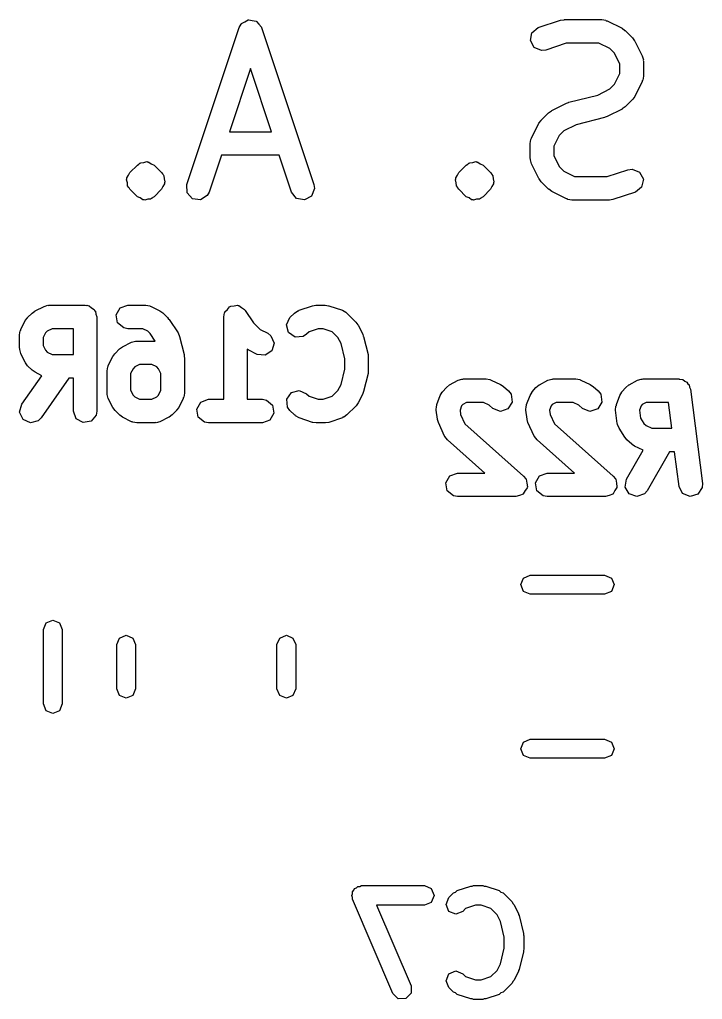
# Model space of a CAD drawing. Extents: x 83.8 to 115, y -110.3 to -83.5.
# Drawn here: x 99.01 to 103.36, y -104.12 to -97.88 of the extents above; entities that cross this region are included whole.
import ezdxf

# ---------------------------------------------------------------- set-up
doc = ezdxf.new("R2010")
doc.units = 0
doc.layers.add('BLACK', color=7, linetype='CONTINUOUS')

msp = doc.modelspace()

# ---------------------------------------------------------------- linework, layer by layer
at = {"layer": 'BLACK', "linetype": 'CONTINUOUS'}
for p, q in [((100.076, -98.9287), (100.41, -97.9287)), ((100.41, -97.9287), (100.422, -97.9058)), ((100.422, -97.9058), (100.424, -97.9046)), ((100.424, -97.9046), (100.425, -97.9026)), ((100.425, -97.9026), (100.446, -97.8913)), ((100.446, -97.8913), (100.466, -97.8789)), ((100.466, -97.8789), (100.468, -97.8792)), ((100.468, -97.8792), (100.47, -97.8782)), ((100.47, -97.8782), (100.493, -97.8829)), ((100.493, -97.8829), (100.517, -97.8864)), ((100.517, -97.8864), (100.518, -97.888)), ((100.518, -97.888), (100.52, -97.8885)), ((100.52, -97.8885), (100.535, -97.9071)), ((100.535, -97.9071), (100.551, -97.9248)), ((100.551, -97.9248), (100.551, -97.927)), ((100.551, -97.927), (100.552, -97.9287)), ((100.552, -97.9287), (100.885, -98.9287)), ((102.274, -97.9607), (102.314, -97.9288)), ((102.314, -97.9288), (102.457, -97.8812)), ((102.457, -97.8812), (102.479, -97.8779)), ((102.479, -97.8779), (102.481, -97.8774)), ((102.481, -97.8774), (102.719, -97.8774)), ((102.719, -97.8774), (102.745, -97.8819)), ((102.745, -97.8819), (102.748, -97.8848)), ((102.748, -97.8848), (102.753, -97.8853)), ((102.753, -97.8853), (102.848, -97.9329)), ((102.264, -98.011), (102.274, -97.9607)), ((102.848, -97.9329), (102.866, -97.9463)), ((102.866, -97.9463), (102.867, -97.947)), ((102.867, -97.947), (102.915, -97.9946)), ((102.288, -98.0561), (102.264, -98.011)), ((102.493, -98.0274), (102.362, -98.0712)), ((102.701, -98.0274), (102.493, -98.0274)), ((102.77, -98.0616), (102.701, -98.0274)), ((102.915, -97.9946), (102.928, -98.013)), ((102.928, -98.013), (102.929, -98.0141)), ((102.929, -98.0141), (102.977, -98.1093)), ((102.336, -98.075), (102.288, -98.0561)), ((102.362, -98.0712), (102.336, -98.075)), ((102.8, -98.092), (102.77, -98.0616)), ((102.835, -98.1606), (102.8, -98.092)), ((102.977, -98.1093), (102.984, -98.1343)), ((102.835, -98.2204), (102.835, -98.1606)), ((102.984, -98.1343), (102.983, -98.1386)), ((102.983, -98.1386), (102.985, -98.1429)), ((102.985, -98.1429), (102.985, -98.2381)), ((100.481, -98.1895), (100.347, -98.5917)), ((100.615, -98.5917), (100.481, -98.1895)), ((102.8, -98.2889), (102.835, -98.2204)), ((102.985, -98.2381), (102.98, -98.2637)), ((102.77, -98.3193), (102.8, -98.2889)), ((102.977, -98.2716), (102.929, -98.3669)), ((102.98, -98.2637), (102.977, -98.2672)), ((102.977, -98.2672), (102.977, -98.2716)), ((102.51, -98.4034), (102.693, -98.3578)), ((102.693, -98.3578), (102.77, -98.3193)), ((102.929, -98.3669), (102.916, -98.3849)), ((102.4, -98.4567), (102.495, -98.4091)), ((102.495, -98.4091), (102.507, -98.4054)), ((102.507, -98.4054), (102.51, -98.4034)), ((102.915, -98.3864), (102.867, -98.434)), ((102.916, -98.3849), (102.915, -98.3864)), ((102.333, -98.5184), (102.38, -98.4708)), ((102.38, -98.4708), (102.399, -98.4579)), ((102.399, -98.4579), (102.4, -98.4567)), ((102.848, -98.448), (102.753, -98.4957)), ((102.849, -98.4468), (102.848, -98.448)), ((102.867, -98.434), (102.849, -98.4468)), ((102.271, -98.6331), (102.319, -98.5379)), ((102.319, -98.5379), (102.332, -98.5199)), ((102.332, -98.5199), (102.333, -98.5184)), ((102.555, -98.547), (102.478, -98.5854)), ((102.737, -98.5013), (102.555, -98.547)), ((102.74, -98.4993), (102.737, -98.5013)), ((102.753, -98.4957), (102.74, -98.4993)), ((100.347, -98.5917), (100.615, -98.5917)), ((102.447, -98.6159), (102.413, -98.6844)), ((102.478, -98.5854), (102.447, -98.6159)), ((102.263, -98.6667), (102.268, -98.641)), ((102.263, -98.7619), (102.263, -98.6667)), ((102.268, -98.641), (102.27, -98.6376)), ((102.27, -98.6376), (102.271, -98.6331)), ((100.297, -98.7417), (100.219, -98.9761)), ((100.665, -98.7417), (100.297, -98.7417)), ((100.743, -98.9761), (100.665, -98.7417)), ((102.413, -98.6844), (102.413, -98.7442)), ((99.7136, -98.8517), (99.7613, -98.8041)), ((99.7613, -98.8041), (99.7694, -98.7984)), ((99.7694, -98.7984), (99.7713, -98.7957)), ((99.7713, -98.7957), (99.7745, -98.7948)), ((99.7745, -98.7948), (99.7747, -98.7947)), ((99.7747, -98.7947), (99.7768, -98.7922)), ((99.7768, -98.7922), (99.7788, -98.7918)), ((99.7788, -98.7918), (99.7826, -98.7892)), ((99.7826, -98.7892), (99.802, -98.7875)), ((99.802, -98.7875), (99.8208, -98.7824)), ((99.8208, -98.7824), (99.8239, -98.7839)), ((99.8239, -98.7839), (99.8273, -98.7833)), ((99.8273, -98.7833), (99.8303, -98.785)), ((99.8303, -98.785), (99.8337, -98.7847)), ((99.8337, -98.7847), (99.8497, -98.7959)), ((99.8497, -98.7959), (99.8673, -98.8041)), ((99.8673, -98.8041), (99.9149, -98.8517)), ((101.809, -98.8517), (101.856, -98.8041)), ((101.856, -98.8041), (101.865, -98.7984)), ((101.865, -98.7984), (101.867, -98.7957)), ((101.867, -98.7957), (101.87, -98.7948)), ((101.87, -98.7947), (101.872, -98.7922)), ((101.87, -98.7948), (101.87, -98.7947)), ((101.872, -98.7922), (101.874, -98.7918)), ((101.874, -98.7918), (101.878, -98.7892)), ((101.878, -98.7892), (101.897, -98.7875)), ((101.897, -98.7875), (101.916, -98.7824)), ((101.916, -98.7824), (101.919, -98.7839)), ((101.919, -98.7839), (101.923, -98.7833)), ((101.923, -98.7833), (101.926, -98.785)), ((101.926, -98.785), (101.929, -98.7847)), ((101.929, -98.7847), (101.945, -98.7959)), ((101.945, -98.7959), (101.963, -98.8041)), ((101.963, -98.8041), (102.01, -98.8517)), ((102.265, -98.7661), (102.263, -98.7619)), ((102.264, -98.7705), (102.265, -98.7661)), ((102.271, -98.7954), (102.264, -98.7705)), ((102.319, -98.8907), (102.271, -98.7954)), ((102.413, -98.7442), (102.447, -98.8127)), ((99.7054, -98.8694), (99.7136, -98.8517)), ((99.9149, -98.8517), (99.9206, -98.8598)), ((99.9206, -98.8598), (99.9233, -98.8617)), ((99.9233, -98.8617), (99.9242, -98.865)), ((99.9242, -98.865), (99.9299, -98.8731)), ((101.801, -98.8694), (101.809, -98.8517)), ((102.01, -98.8517), (102.016, -98.8598)), ((102.016, -98.8598), (102.019, -98.8617)), ((102.019, -98.8617), (102.019, -98.865)), ((102.019, -98.865), (102.025, -98.8731)), ((102.447, -98.8127), (102.478, -98.8431)), ((102.478, -98.8431), (102.546, -98.8774)), ((102.754, -98.8774), (102.886, -98.8336)), ((102.886, -98.8336), (102.912, -98.8298)), ((102.912, -98.8298), (102.959, -98.8486)), ((102.959, -98.8486), (102.984, -98.8938)), ((99.692, -98.8982), (99.6948, -98.8921)), ((99.697, -98.917), (99.692, -98.8982)), ((99.6942, -98.8854), (99.7054, -98.8694)), ((99.6948, -98.8921), (99.6942, -98.8854)), ((99.6987, -98.9365), (99.697, -98.917)), ((99.9343, -98.9242), (99.9232, -98.9401)), ((99.9299, -98.8731), (99.9316, -98.8925)), ((99.9316, -98.8925), (99.9366, -98.9113)), ((99.9366, -98.9113), (99.9338, -98.9174)), ((99.9338, -98.9174), (99.9343, -98.9242)), ((100.078, -98.9799), (100.076, -98.9287)), ((100.885, -98.9287), (100.889, -98.9544)), ((101.787, -98.8982), (101.79, -98.8921)), ((101.792, -98.917), (101.787, -98.8982)), ((101.789, -98.8854), (101.801, -98.8694)), ((101.79, -98.8921), (101.789, -98.8854)), ((101.794, -98.9365), (101.792, -98.917)), ((102.03, -98.9242), (102.018, -98.9401)), ((102.025, -98.8731), (102.027, -98.8925)), ((102.027, -98.8925), (102.032, -98.9113)), ((102.032, -98.9113), (102.029, -98.9174)), ((102.029, -98.9174), (102.03, -98.9242)), ((102.32, -98.8918), (102.319, -98.8907)), ((102.333, -98.9102), (102.32, -98.8918)), ((102.38, -98.9578), (102.333, -98.9102)), ((102.546, -98.8774), (102.754, -98.8774)), ((102.984, -98.8938), (102.973, -98.944)), ((99.7044, -98.9446), (99.6987, -98.9365)), ((99.7052, -98.9478), (99.7044, -98.9446)), ((99.708, -98.9497), (99.7052, -98.9478)), ((99.7136, -98.9578), (99.708, -98.9497)), ((99.7613, -99.0054), (99.7136, -98.9578)), ((99.9149, -98.9578), (99.8673, -99.0054)), ((99.9232, -98.9401), (99.9149, -98.9578)), ((100.112, -99.0183), (100.078, -98.9799)), ((100.219, -98.9761), (100.206, -98.999)), ((100.775, -99.0163), (100.743, -98.9761)), ((100.889, -98.9544), (100.87, -99.0021)), ((101.8, -98.9446), (101.794, -98.9365)), ((101.8, -98.9478), (101.8, -98.9446)), ((101.803, -98.9497), (101.8, -98.9478)), ((101.809, -98.9578), (101.803, -98.9497)), ((101.856, -99.0054), (101.809, -98.9578)), ((102.01, -98.9578), (101.963, -99.0054)), ((102.018, -98.9401), (102.01, -98.9578)), ((102.382, -98.9585), (102.38, -98.9578)), ((102.4, -98.9718), (102.382, -98.9585)), ((102.495, -99.0195), (102.4, -98.9718)), ((102.933, -98.9759), (102.79, -99.0235)), ((102.973, -98.944), (102.933, -98.9759)), ((99.7789, -99.0136), (99.7613, -99.0054)), ((99.7949, -99.0248), (99.7789, -99.0136)), ((99.7983, -99.0245), (99.7949, -99.0248)), ((99.8013, -99.0262), (99.7983, -99.0245)), ((99.8046, -99.0256), (99.8013, -99.0262)), ((99.8077, -99.0271), (99.8046, -99.0256)), ((99.8266, -99.0221), (99.8077, -99.0271)), ((99.846, -99.0204), (99.8266, -99.0221)), ((99.8498, -99.0177), (99.846, -99.0204)), ((99.8518, -99.0173), (99.8498, -99.0177)), ((99.8539, -99.0148), (99.8518, -99.0173)), ((99.8541, -99.0147), (99.8539, -99.0148)), ((99.8573, -99.0138), (99.8541, -99.0147)), ((99.8592, -99.0111), (99.8573, -99.0138)), ((99.8673, -99.0054), (99.8592, -99.0111)), ((100.163, -99.0259), (100.112, -99.0183)), ((100.206, -98.999), (100.163, -99.0259)), ((100.825, -99.0266), (100.775, -99.0163)), ((100.87, -99.0021), (100.825, -99.0266)), ((101.874, -99.0136), (101.856, -99.0054)), ((101.89, -99.0248), (101.874, -99.0136)), ((101.894, -99.0245), (101.89, -99.0248)), ((101.896, -99.0262), (101.894, -99.0245)), ((101.9, -99.0256), (101.896, -99.0262)), ((101.903, -99.0271), (101.9, -99.0256)), ((101.922, -99.0221), (101.903, -99.0271)), ((101.941, -99.0204), (101.922, -99.0221)), ((101.945, -99.0177), (101.941, -99.0204)), ((101.947, -99.0173), (101.945, -99.0177)), ((101.949, -99.0148), (101.947, -99.0173)), ((101.953, -99.0138), (101.949, -99.0147)), ((101.949, -99.0147), (101.949, -99.0148)), ((101.954, -99.0111), (101.953, -99.0138)), ((101.963, -99.0054), (101.954, -99.0111)), ((102.499, -99.02), (102.495, -99.0195)), ((102.503, -99.0229), (102.499, -99.02)), ((102.529, -99.0274), (102.503, -99.0229)), ((102.767, -99.0274), (102.529, -99.0274)), ((102.768, -99.0268), (102.767, -99.0274)), ((102.79, -99.0235), (102.768, -99.0268)), ((99.0898, -99.747), (99.1082, -99.7341)), ((99.1082, -99.7341), (99.1093, -99.7329)), ((99.1093, -99.7329), (99.1665, -99.7043)), ((99.1665, -99.7043), (99.1914, -99.6969)), ((99.1914, -99.6969), (99.1958, -99.698)), ((99.1958, -99.698), (99.2, -99.6964)), ((99.2, -99.6964), (99.4286, -99.6964)), ((99.4286, -99.6964), (99.4383, -99.6981)), ((99.4383, -99.6981), (99.4416, -99.6976)), ((99.4416, -99.6976), (99.4445, -99.6992)), ((99.4445, -99.6992), (99.4542, -99.701)), ((99.4542, -99.701), (99.4691, -99.7135)), ((99.4691, -99.7135), (99.486, -99.7232)), ((99.486, -99.7232), (99.4883, -99.7296)), ((99.4883, -99.7296), (99.4935, -99.7339)), ((99.4935, -99.7339), (99.4969, -99.7531)), ((99.6261, -99.7584), (99.6518, -99.714)), ((99.6518, -99.714), (99.7, -99.6964)), ((99.7, -99.6964), (99.8143, -99.6964)), ((99.8143, -99.6964), (99.8399, -99.701)), ((99.8399, -99.701), (99.8434, -99.7038)), ((99.8434, -99.7038), (99.8478, -99.7043)), ((99.8478, -99.7043), (99.905, -99.7329)), ((99.905, -99.7329), (99.923, -99.7463)), ((100.318, -99.7382), (100.334, -99.7232)), ((100.318, -99.7425), (100.318, -99.7382)), ((100.334, -99.7232), (100.348, -99.7065)), ((100.348, -99.7065), (100.352, -99.7057)), ((100.352, -99.7057), (100.356, -99.7027)), ((100.356, -99.7027), (100.377, -99.7013)), ((100.377, -99.7013), (100.399, -99.6976)), ((100.399, -99.6976), (100.402, -99.6997)), ((100.402, -99.6997), (100.407, -99.6994)), ((100.407, -99.6994), (100.424, -99.7123)), ((100.424, -99.7123), (100.443, -99.7232)), ((100.443, -99.7232), (100.445, -99.7273)), ((100.445, -99.7273), (100.448, -99.7298)), ((100.448, -99.7298), (100.501, -99.8094)), ((100.761, -99.747), (100.783, -99.732)), ((100.783, -99.732), (100.787, -99.7316)), ((100.787, -99.7316), (100.791, -99.7288)), ((100.791, -99.7288), (100.876, -99.7003)), ((100.876, -99.7003), (100.898, -99.697)), ((100.898, -99.697), (100.9, -99.6964)), ((100.9, -99.6964), (100.957, -99.6964)), ((100.957, -99.6964), (100.979, -99.7003)), ((100.979, -99.7003), (100.981, -99.7003)), ((100.981, -99.7003), (101.067, -99.7288)), ((101.067, -99.7288), (101.089, -99.7413)), ((99.0186, -99.8522), (99.0472, -99.795)), ((99.0472, -99.795), (99.0606, -99.777)), ((99.0606, -99.777), (99.0613, -99.7755)), ((99.0613, -99.7755), (99.0898, -99.747)), ((99.4969, -99.7531), (99.5036, -99.7714)), ((99.5036, -99.7714), (99.5036, -100.371)), ((99.635, -99.8089), (99.6261, -99.7584)), ((99.923, -99.7463), (99.9245, -99.747)), ((99.9245, -99.747), (99.953, -99.7755)), ((99.953, -99.7755), (99.9596, -99.7849)), ((99.9596, -99.7849), (99.9624, -99.787)), ((99.9624, -99.787), (100.02, -99.8727)), ((100.311, -99.7714), (100.315, -99.7458)), ((100.311, -100.296), (100.311, -99.7714)), ((100.315, -99.7458), (100.318, -99.7425)), ((100.711, -99.822), (100.733, -99.7755)), ((100.733, -99.7755), (100.761, -99.747)), ((101.089, -99.7413), (101.092, -99.7451)), ((101.092, -99.7451), (101.096, -99.747)), ((101.096, -99.747), (101.153, -99.8041)), ((99.0107, -99.8857), (99.0152, -99.8601)), ((99.0152, -99.8601), (99.0181, -99.8566)), ((99.0181, -99.8566), (99.0186, -99.8522)), ((99.1873, -99.8616), (99.1759, -99.873)), ((99.2177, -99.8464), (99.1873, -99.8616)), ((99.3536, -99.8464), (99.2177, -99.8464)), ((99.3536, -100.011), (99.3536, -99.8464)), ((99.6743, -99.8419), (99.635, -99.8089)), ((99.7, -99.8464), (99.6743, -99.8419)), ((99.7966, -99.8464), (99.7, -99.8464)), ((99.827, -99.8616), (99.7966, -99.8464)), ((99.8417, -99.8764), (99.827, -99.8616)), ((100.501, -99.8094), (100.544, -99.8526)), ((100.544, -99.8526), (100.591, -99.8758)), ((100.724, -99.8716), (100.711, -99.822)), ((100.855, -99.8656), (100.839, -99.8816)), ((100.912, -99.8464), (100.855, -99.8656)), ((100.945, -99.8464), (100.912, -99.8464)), ((101.002, -99.8656), (100.945, -99.8464)), ((101.038, -99.9016), (101.002, -99.8656)), ((101.153, -99.8041), (101.166, -99.8225)), ((101.166, -99.8225), (101.167, -99.8236)), ((101.167, -99.8236), (101.196, -99.8807)), ((99.0107, -99.9714), (99.0107, -99.8857)), ((99.1759, -99.873), (99.1607, -99.9034)), ((99.1607, -99.9034), (99.1607, -99.9537)), ((99.7236, -99.9329), (99.7486, -99.9255)), ((99.7486, -99.9255), (99.7529, -99.9265)), ((99.7529, -99.9265), (99.7571, -99.925)), ((99.7571, -99.925), (99.8714, -99.925)), ((99.8745, -99.9255), (99.8417, -99.8764)), ((99.8714, -99.925), (99.8745, -99.9255)), ((100.02, -99.8727), (100.03, -99.8957)), ((100.03, -99.8957), (100.03, -99.8961)), ((100.03, -99.8961), (100.058, -100.01)), ((100.591, -99.8758), (100.612, -99.8913)), ((100.612, -99.8913), (100.632, -99.9384)), ((100.766, -99.901), (100.724, -99.8716)), ((100.817, -99.8965), (100.766, -99.901)), ((100.839, -99.8816), (100.817, -99.8965)), ((101.058, -99.9405), (101.038, -99.9016)), ((101.196, -99.8807), (101.199, -99.8932)), ((101.199, -99.8932), (101.201, -99.8961)), ((101.201, -99.8961), (101.23, -100.01)), ((99.0122, -99.9756), (99.0107, -99.9714)), ((99.0112, -99.98), (99.0122, -99.9756)), ((99.0186, -100.005), (99.0112, -99.98)), ((99.1607, -99.9537), (99.1759, -99.9841)), ((99.1759, -99.9841), (99.1873, -99.9955)), ((99.6184, -100.004), (99.647, -99.9755)), ((99.647, -99.9755), (99.6653, -99.9627)), ((99.6653, -99.9627), (99.6665, -99.9615)), ((99.6665, -99.9615), (99.7236, -99.9329)), ((100.466, -99.9814), (100.461, -99.9771)), ((100.461, -99.9771), (100.461, -100.296)), ((100.524, -100.01), (100.466, -99.9814)), ((100.617, -99.9875), (100.575, -100.016)), ((100.632, -99.9384), (100.617, -99.9875)), ((101.082, -100.038), (101.058, -99.9405)), ((99.0472, -100.062), (99.0186, -100.005)), ((99.1873, -99.9955), (99.2177, -100.011)), ((99.2177, -100.011), (99.3536, -100.011)), ((99.5758, -100.081), (99.6043, -100.024)), ((99.6043, -100.024), (99.6177, -100.006)), ((99.6177, -100.006), (99.6184, -100.004)), ((100.058, -100.01), (100.06, -100.025)), ((100.06, -100.025), (100.061, -100.029)), ((100.061, -100.029), (100.061, -100.257)), ((100.575, -100.016), (100.524, -100.01)), ((101.082, -100.105), (101.082, -100.038)), ((101.23, -100.01), (101.231, -100.025)), ((101.231, -100.025), (101.232, -100.029)), ((101.232, -100.029), (101.232, -100.114)), ((99.0484, -100.063), (99.0472, -100.062)), ((99.0613, -100.082), (99.0484, -100.063)), ((99.0898, -100.11), (99.0613, -100.082)), ((99.0913, -100.111), (99.0898, -100.11)), ((99.1093, -100.124), (99.0913, -100.111)), ((99.5679, -100.114), (99.5724, -100.089)), ((99.5679, -100.257), (99.5679, -100.114)), ((99.5724, -100.089), (99.5753, -100.085)), ((99.5753, -100.085), (99.5758, -100.081)), ((99.7331, -100.102), (99.7179, -100.132)), ((99.7444, -100.09), (99.7331, -100.102)), ((99.7748, -100.075), (99.7444, -100.09)), ((99.8537, -100.075), (99.7748, -100.075)), ((99.8841, -100.09), (99.8537, -100.075)), ((99.8955, -100.102), (99.8841, -100.09)), ((99.9107, -100.132), (99.8955, -100.102)), ((101.058, -100.202), (101.082, -100.105)), ((101.232, -100.114), (101.23, -100.129)), ((99.0243, -100.328), (99.1522, -100.146)), ((99.1522, -100.146), (99.1093, -100.124)), ((99.3248, -100.161), (99.1472, -100.414)), ((99.3536, -100.161), (99.3248, -100.161)), ((99.3536, -100.371), (99.3536, -100.161)), ((99.7179, -100.132), (99.7179, -100.239)), ((99.9107, -100.239), (99.9107, -100.132)), ((101.23, -100.132), (101.201, -100.247)), ((101.23, -100.129), (101.23, -100.132)), ((101.75, -100.204), (101.804, -100.175)), ((101.804, -100.175), (101.828, -100.167)), ((101.828, -100.167), (101.834, -100.168)), ((101.834, -100.168), (101.839, -100.166)), ((101.839, -100.166), (101.982, -100.166)), ((101.982, -100.166), (102.007, -100.171)), ((102.007, -100.171), (102.01, -100.173)), ((102.01, -100.173), (102.014, -100.174)), ((102.014, -100.174), (102.074, -100.202)), ((102.322, -100.204), (102.375, -100.175)), ((102.375, -100.175), (102.4, -100.167)), ((102.4, -100.167), (102.405, -100.168)), ((102.405, -100.168), (102.41, -100.166)), ((102.41, -100.166), (102.553, -100.166)), ((102.553, -100.166), (102.579, -100.171)), ((102.579, -100.171), (102.582, -100.173)), ((102.582, -100.173), (102.585, -100.174)), ((102.585, -100.174), (102.646, -100.202)), ((102.893, -100.204), (102.947, -100.175)), ((102.947, -100.175), (102.971, -100.167)), ((102.971, -100.167), (102.977, -100.168)), ((102.977, -100.168), (102.982, -100.166)), ((102.982, -100.166), (103.21, -100.166)), ((103.21, -100.166), (103.213, -100.167)), ((103.213, -100.167), (103.214, -100.167)), ((103.214, -100.167), (103.216, -100.167)), ((103.216, -100.167), (103.236, -100.171)), ((103.236, -100.171), (103.248, -100.181)), ((99.7179, -100.239), (99.7331, -100.27)), ((99.8955, -100.27), (99.9107, -100.239)), ((100.743, -100.253), (100.792, -100.24)), ((100.792, -100.24), (100.839, -100.261)), ((101.038, -100.241), (101.058, -100.202)), ((101.704, -100.249), (101.729, -100.221)), ((101.729, -100.221), (101.749, -100.204)), ((101.749, -100.204), (101.75, -100.204)), ((101.75, -100.204), (101.75, -100.204)), ((102.074, -100.202), (102.09, -100.213)), ((102.09, -100.213), (102.092, -100.214)), ((102.092, -100.214), (102.124, -100.243)), ((102.275, -100.249), (102.3, -100.221)), ((102.3, -100.221), (102.321, -100.204)), ((102.321, -100.204), (102.321, -100.204)), ((102.321, -100.204), (102.322, -100.204)), ((102.646, -100.202), (102.661, -100.213)), ((102.661, -100.213), (102.664, -100.214)), ((102.664, -100.214), (102.696, -100.243)), ((102.847, -100.249), (102.872, -100.221)), ((102.872, -100.221), (102.892, -100.204)), ((102.892, -100.204), (102.893, -100.204)), ((102.893, -100.204), (102.893, -100.204)), ((103.248, -100.181), (103.261, -100.186)), ((103.261, -100.186), (103.267, -100.197)), ((103.267, -100.197), (103.275, -100.204)), ((103.275, -100.204), (103.278, -100.219)), ((103.278, -100.219), (103.285, -100.232)), ((103.285, -100.232), (103.36, -100.832)), ((99.5694, -100.261), (99.5679, -100.257)), ((99.5683, -100.266), (99.5694, -100.261)), ((99.5758, -100.291), (99.5683, -100.266)), ((99.6043, -100.348), (99.5758, -100.291)), ((99.7331, -100.27), (99.7444, -100.281)), ((99.7444, -100.281), (99.7748, -100.296)), ((99.7748, -100.296), (99.8537, -100.296)), ((99.8537, -100.296), (99.8841, -100.281)), ((99.8841, -100.281), (99.8955, -100.27)), ((100.053, -100.291), (100.024, -100.348)), ((100.056, -100.283), (100.053, -100.286)), ((100.053, -100.286), (100.053, -100.291)), ((100.061, -100.257), (100.056, -100.283)), ((100.166, -100.314), (100.214, -100.296)), ((100.214, -100.296), (100.311, -100.296)), ((100.461, -100.296), (100.557, -100.296)), ((100.557, -100.296), (100.583, -100.301)), ((100.583, -100.301), (100.622, -100.334)), ((100.713, -100.295), (100.743, -100.253)), ((100.718, -100.346), (100.713, -100.295)), ((100.839, -100.261), (100.855, -100.277)), ((100.855, -100.277), (100.912, -100.296)), ((100.912, -100.296), (100.945, -100.296)), ((100.945, -100.296), (101.002, -100.277)), ((101.002, -100.277), (101.038, -100.241)), ((101.196, -100.262), (101.167, -100.319)), ((101.201, -100.247), (101.196, -100.259)), ((101.196, -100.259), (101.196, -100.262)), ((101.669, -100.329), (101.69, -100.272)), ((101.69, -100.272), (101.703, -100.25)), ((101.703, -100.25), (101.704, -100.25)), ((101.704, -100.25), (101.704, -100.249)), ((102.124, -100.243), (102.141, -100.263)), ((102.141, -100.263), (102.148, -100.314)), ((102.24, -100.329), (102.262, -100.272)), ((102.262, -100.272), (102.275, -100.25)), ((102.275, -100.25), (102.275, -100.249)), ((102.275, -100.25), (102.275, -100.25)), ((102.696, -100.243), (102.712, -100.263)), ((102.712, -100.263), (102.72, -100.314)), ((102.812, -100.329), (102.833, -100.272)), ((102.833, -100.272), (102.846, -100.25)), ((102.846, -100.25), (102.847, -100.25)), ((102.847, -100.25), (102.847, -100.249)), ((99.011, -100.378), (99.0243, -100.328)), ((99.6055, -100.349), (99.6043, -100.348)), ((99.6184, -100.367), (99.6055, -100.349)), ((100.024, -100.348), (100.011, -100.366)), ((100.14, -100.358), (100.166, -100.314)), ((100.149, -100.409), (100.14, -100.358)), ((100.622, -100.334), (100.631, -100.384)), ((100.733, -100.367), (100.718, -100.346)), ((101.153, -100.339), (101.096, -100.396)), ((101.154, -100.337), (101.153, -100.339)), ((101.167, -100.319), (101.154, -100.337)), ((101.665, -100.365), (101.666, -100.339)), ((101.666, -100.339), (101.669, -100.335)), ((101.669, -100.335), (101.669, -100.329)), ((101.826, -100.338), (101.816, -100.365)), ((101.833, -100.33), (101.826, -100.338)), ((101.858, -100.316), (101.833, -100.33)), ((101.965, -100.316), (101.858, -100.316)), ((102.001, -100.333), (101.965, -100.316)), ((102.025, -100.355), (102.001, -100.333)), ((102.073, -100.374), (102.025, -100.355)), ((102.121, -100.357), (102.073, -100.374)), ((102.148, -100.314), (102.121, -100.357)), ((102.236, -100.365), (102.237, -100.339)), ((102.237, -100.339), (102.24, -100.335)), ((102.24, -100.335), (102.24, -100.329)), ((102.397, -100.338), (102.387, -100.365)), ((102.404, -100.33), (102.397, -100.338)), ((102.429, -100.316), (102.404, -100.33)), ((102.536, -100.316), (102.429, -100.316)), ((102.572, -100.333), (102.536, -100.316)), ((102.596, -100.355), (102.572, -100.333)), ((102.644, -100.374), (102.596, -100.355)), ((102.693, -100.357), (102.644, -100.374)), ((102.72, -100.314), (102.693, -100.357)), ((102.807, -100.365), (102.809, -100.339)), ((102.809, -100.339), (102.812, -100.335)), ((102.812, -100.335), (102.812, -100.329)), ((102.969, -100.338), (102.959, -100.365)), ((102.976, -100.33), (102.969, -100.338)), ((103.001, -100.316), (102.976, -100.33)), ((103.144, -100.316), (103.001, -100.316)), ((103.165, -100.481), (103.144, -100.316)), ((99.0327, -100.424), (99.011, -100.378)), ((99.0792, -100.446), (99.0327, -100.424)), ((99.1472, -100.414), (99.1287, -100.433)), ((99.3711, -100.42), (99.3536, -100.371)), ((99.4155, -100.445), (99.3711, -100.42)), ((99.499, -100.397), (99.4661, -100.436)), ((99.5036, -100.371), (99.499, -100.397)), ((99.647, -100.396), (99.6184, -100.367)), ((99.6484, -100.397), (99.647, -100.396)), ((99.6665, -100.41), (99.6484, -100.397)), ((99.7236, -100.439), (99.6665, -100.41)), ((99.9621, -100.41), (99.905, -100.439)), ((99.9632, -100.409), (99.9621, -100.41)), ((99.9816, -100.396), (99.9632, -100.409)), ((100.01, -100.367), (99.9816, -100.396)), ((100.011, -100.366), (100.01, -100.367)), ((100.189, -100.442), (100.149, -100.409)), ((100.631, -100.384), (100.605, -100.429)), ((100.761, -100.396), (100.733, -100.367)), ((100.765, -100.398), (100.761, -100.396)), ((100.768, -100.402), (100.765, -100.398)), ((100.791, -100.414), (100.768, -100.402)), ((100.876, -100.443), (100.791, -100.414)), ((101.067, -100.414), (100.981, -100.443)), ((101.07, -100.411), (101.067, -100.414)), ((101.075, -100.411), (101.07, -100.411)), ((101.096, -100.396), (101.075, -100.411)), ((101.672, -100.422), (101.665, -100.365)), ((101.673, -100.424), (101.672, -100.422)), ((101.678, -100.444), (101.673, -100.424)), ((101.816, -100.365), (101.819, -100.392)), ((101.819, -100.392), (101.847, -100.453)), ((102.243, -100.422), (102.236, -100.365)), ((102.244, -100.424), (102.243, -100.422)), ((102.249, -100.444), (102.244, -100.424)), ((102.387, -100.365), (102.391, -100.392)), ((102.391, -100.392), (102.418, -100.453)), ((102.818, -100.451), (102.807, -100.365)), ((102.959, -100.365), (102.965, -100.416)), ((102.965, -100.416), (102.986, -100.45)), ((99.1287, -100.433), (99.0792, -100.446)), ((99.4661, -100.436), (99.4155, -100.445)), ((99.7281, -100.439), (99.7236, -100.439)), ((99.7315, -100.442), (99.7281, -100.439)), ((99.7571, -100.446), (99.7315, -100.442)), ((99.8714, -100.446), (99.7571, -100.446)), ((99.8756, -100.445), (99.8714, -100.446)), ((99.88, -100.446), (99.8756, -100.445)), ((99.905, -100.439), (99.88, -100.446)), ((100.214, -100.446), (100.189, -100.442)), ((100.557, -100.446), (100.214, -100.446)), ((100.605, -100.429), (100.557, -100.446)), ((100.878, -100.443), (100.876, -100.443)), ((100.9, -100.446), (100.878, -100.443)), ((100.957, -100.446), (100.9, -100.446)), ((100.959, -100.446), (100.957, -100.446)), ((100.981, -100.443), (100.959, -100.446)), ((101.717, -100.53), (101.678, -100.444)), ((101.847, -100.453), (102.221, -100.785)), ((102.289, -100.53), (102.249, -100.444)), ((102.418, -100.453), (102.792, -100.785)), ((102.82, -100.454), (102.818, -100.451)), ((102.819, -100.457), (102.82, -100.454)), ((102.829, -100.481), (102.819, -100.457)), ((102.865, -100.538), (102.829, -100.481)), ((102.986, -100.45), (103.002, -100.464)), ((103.002, -100.464), (103.038, -100.481)), ((103.038, -100.481), (103.165, -100.481)), ((101.719, -100.532), (101.717, -100.53)), ((101.719, -100.534), (101.719, -100.532)), ((101.736, -100.555), (101.719, -100.534)), ((102.29, -100.532), (102.289, -100.53)), ((102.291, -100.534), (102.29, -100.532)), ((102.307, -100.555), (102.291, -100.534)), ((102.867, -100.54), (102.865, -100.538)), ((102.878, -100.555), (102.867, -100.54)), ((101.974, -100.766), (101.736, -100.555)), ((102.545, -100.766), (102.307, -100.555)), ((102.911, -100.583), (102.878, -100.555)), ((102.913, -100.584), (102.911, -100.583)), ((102.928, -100.595), (102.913, -100.584)), ((102.983, -100.621), (102.928, -100.595)), ((102.877, -100.804), (102.983, -100.621)), ((103.15, -100.631), (103.008, -100.879)), ((103.183, -100.631), (103.15, -100.631)), ((103.211, -100.851), (103.183, -100.631)), ((101.726, -100.828), (101.751, -100.784)), ((101.751, -100.784), (101.8, -100.766)), ((101.8, -100.766), (101.974, -100.766)), ((102.221, -100.785), (102.235, -100.803)), ((102.297, -100.828), (102.323, -100.784)), ((102.323, -100.784), (102.371, -100.766)), ((102.371, -100.766), (102.545, -100.766)), ((102.792, -100.785), (102.806, -100.803)), ((101.735, -100.879), (101.726, -100.828)), ((102.245, -100.857), (102.232, -100.878)), ((102.235, -100.803), (102.236, -100.804)), ((102.236, -100.804), (102.236, -100.805)), ((102.236, -100.805), (102.237, -100.806)), ((102.237, -100.806), (102.241, -100.83)), ((102.241, -100.83), (102.245, -100.854)), ((102.245, -100.854), (102.244, -100.855)), ((102.244, -100.855), (102.245, -100.857)), ((102.306, -100.879), (102.297, -100.828)), ((102.816, -100.857), (102.803, -100.878)), ((102.806, -100.803), (102.807, -100.804)), ((102.807, -100.804), (102.808, -100.805)), ((102.808, -100.805), (102.809, -100.806)), ((102.809, -100.806), (102.812, -100.83)), ((102.812, -100.83), (102.816, -100.854)), ((102.816, -100.854), (102.816, -100.855)), ((102.816, -100.855), (102.816, -100.857)), ((102.869, -100.855), (102.877, -100.804)), ((102.894, -100.899), (102.869, -100.855)), ((103.234, -100.896), (103.211, -100.851)), ((103.358, -100.858), (103.331, -100.901)), ((103.36, -100.832), (103.358, -100.858)), ((101.774, -100.912), (101.735, -100.879)), ((101.8, -100.916), (101.774, -100.912)), ((102.171, -100.916), (101.8, -100.916)), ((102.194, -100.908), (102.171, -100.916)), ((102.218, -100.9), (102.194, -100.908)), ((102.219, -100.899), (102.218, -100.899)), ((102.218, -100.899), (102.218, -100.9)), ((102.232, -100.878), (102.219, -100.899)), ((102.345, -100.912), (102.306, -100.879)), ((102.371, -100.916), (102.345, -100.912)), ((102.743, -100.916), (102.371, -100.916)), ((102.766, -100.908), (102.743, -100.916)), ((102.789, -100.9), (102.766, -100.908)), ((102.79, -100.899), (102.789, -100.9)), ((102.791, -100.899), (102.79, -100.899)), ((102.803, -100.878), (102.791, -100.899)), ((102.943, -100.916), (102.894, -100.899)), ((102.991, -100.899), (102.943, -100.916)), ((103.008, -100.879), (102.991, -100.899)), ((103.282, -100.916), (103.234, -100.896)), ((103.331, -100.901), (103.282, -100.916)), ((102.22, -101.435), (102.263, -101.417)), ((102.263, -101.417), (102.737, -101.417)), ((102.737, -101.417), (102.78, -101.435)), ((102.203, -101.477), (102.22, -101.435)), ((102.22, -101.52), (102.203, -101.477)), ((102.78, -101.435), (102.797, -101.477)), ((102.797, -101.477), (102.78, -101.52)), ((102.263, -101.537), (102.22, -101.52)), ((102.737, -101.537), (102.263, -101.537)), ((102.78, -101.52), (102.737, -101.537)), ((99.1625, -101.763), (99.1801, -101.72)), ((99.1801, -101.72), (99.2225, -101.703)), ((99.2225, -101.703), (99.2649, -101.72)), ((99.2649, -101.72), (99.2825, -101.763)), ((99.1625, -102.237), (99.1625, -101.763)), ((99.2825, -101.763), (99.2825, -102.237)), ((99.6476, -101.817), (99.69, -101.799)), ((99.69, -101.799), (99.7324, -101.817)), ((100.668, -101.817), (100.71, -101.799)), ((100.71, -101.799), (100.752, -101.817)), ((99.63, -101.859), (99.6476, -101.817)), ((99.63, -102.141), (99.63, -101.859)), ((99.7324, -101.817), (99.75, -101.859)), ((99.75, -101.859), (99.75, -102.141)), ((100.65, -101.859), (100.668, -101.817)), ((100.65, -102.141), (100.65, -101.859)), ((100.752, -101.817), (100.77, -101.859)), ((100.77, -101.859), (100.77, -102.141)), ((99.6476, -102.183), (99.63, -102.141)), ((99.75, -102.141), (99.7324, -102.183)), ((100.668, -102.183), (100.65, -102.141)), ((100.77, -102.141), (100.752, -102.183)), ((99.1801, -102.28), (99.1625, -102.237)), ((99.2825, -102.237), (99.2649, -102.28)), ((99.69, -102.201), (99.6476, -102.183)), ((99.7324, -102.183), (99.69, -102.201)), ((100.71, -102.201), (100.668, -102.183)), ((100.752, -102.183), (100.71, -102.201)), ((99.2225, -102.297), (99.1801, -102.28)), ((99.2649, -102.28), (99.2225, -102.297)), ((102.203, -102.522), (102.22, -102.48)), ((102.22, -102.48), (102.263, -102.462)), ((102.263, -102.462), (102.737, -102.462)), ((102.737, -102.462), (102.78, -102.48)), ((102.78, -102.48), (102.797, -102.522)), ((102.22, -102.565), (102.203, -102.522)), ((102.797, -102.522), (102.78, -102.565)), ((102.263, -102.582), (102.22, -102.565)), ((102.737, -102.582), (102.263, -102.582)), ((102.78, -102.565), (102.737, -102.582)), ((101.14, -103.424), (101.145, -103.413)), ((101.145, -103.413), (101.156, -103.408)), ((101.156, -103.408), (101.165, -103.399)), ((101.165, -103.399), (101.177, -103.399)), ((101.177, -103.399), (101.189, -103.394)), ((101.189, -103.394), (101.589, -103.394)), ((101.589, -103.394), (101.633, -103.413)), ((101.633, -103.413), (101.652, -103.457)), ((101.798, -103.426), (101.884, -103.398)), ((101.884, -103.398), (101.894, -103.398)), ((101.894, -103.398), (101.903, -103.394)), ((101.903, -103.394), (101.961, -103.394)), ((101.961, -103.394), (101.97, -103.398)), ((101.97, -103.398), (101.98, -103.398)), ((101.98, -103.398), (102.066, -103.426)), ((101.127, -103.457), (101.131, -103.446)), ((101.132, -103.469), (101.127, -103.457)), ((101.131, -103.434), (101.14, -103.424)), ((101.131, -103.446), (101.131, -103.434)), ((101.132, -103.481), (101.132, -103.469)), ((101.389, -104.081), (101.132, -103.481)), ((101.652, -103.457), (101.633, -103.501)), ((101.727, -103.514), (101.745, -103.47)), ((101.745, -103.47), (101.774, -103.441)), ((101.774, -103.441), (101.787, -103.436)), ((101.787, -103.436), (101.798, -103.426)), ((102.066, -103.426), (102.077, -103.436)), ((102.077, -103.436), (102.09, -103.441)), ((102.09, -103.441), (102.148, -103.498)), ((101.589, -103.519), (101.284, -103.519)), ((101.284, -103.519), (101.504, -104.032)), ((101.633, -103.501), (101.589, -103.519)), ((101.745, -103.558), (101.727, -103.514)), ((101.851, -103.54), (101.833, -103.558)), ((101.914, -103.519), (101.851, -103.54)), ((101.95, -103.519), (101.914, -103.519)), ((102.013, -103.54), (101.95, -103.519)), ((102.052, -103.58), (102.013, -103.54)), ((102.148, -103.498), (102.152, -103.508)), ((102.152, -103.508), (102.159, -103.515)), ((102.159, -103.515), (102.188, -103.572)), ((101.789, -103.577), (101.745, -103.558)), ((101.833, -103.558), (101.789, -103.577)), ((102.073, -103.622), (102.052, -103.58)), ((102.188, -103.572), (102.188, -103.579)), ((102.188, -103.579), (102.193, -103.585)), ((102.193, -103.585), (102.221, -103.699)), ((102.098, -103.722), (102.073, -103.622)), ((102.098, -103.792), (102.098, -103.722)), ((102.221, -103.699), (102.22, -103.707)), ((102.22, -103.707), (102.223, -103.714)), ((102.223, -103.714), (102.223, -103.8)), ((102.073, -103.892), (102.098, -103.792)), ((102.221, -103.815), (102.193, -103.929)), ((102.223, -103.8), (102.22, -103.807)), ((102.22, -103.807), (102.221, -103.815)), ((102.052, -103.934), (102.073, -103.892)), ((101.727, -104), (101.745, -103.956)), ((101.745, -103.956), (101.789, -103.937)), ((101.789, -103.937), (101.833, -103.956)), ((101.833, -103.956), (101.851, -103.974)), ((101.851, -103.974), (101.914, -103.994)), ((101.95, -103.994), (102.013, -103.974)), ((102.013, -103.974), (102.052, -103.934)), ((102.188, -103.942), (102.159, -103.999)), ((102.193, -103.929), (102.188, -103.935)), ((102.188, -103.935), (102.188, -103.942)), ((101.504, -104.032), (101.504, -104.08)), ((101.745, -104.044), (101.727, -104)), ((101.774, -104.072), (101.745, -104.044)), ((101.914, -103.994), (101.95, -103.994)), ((102.148, -104.015), (102.09, -104.072)), ((102.152, -104.006), (102.148, -104.015)), ((102.159, -103.999), (102.152, -104.006)), ((101.423, -104.115), (101.389, -104.081)), ((101.504, -104.08), (101.471, -104.114)), ((101.787, -104.078), (101.774, -104.072)), ((101.798, -104.088), (101.787, -104.078)), ((101.884, -104.116), (101.798, -104.088)), ((102.066, -104.088), (101.98, -104.116)), ((102.077, -104.078), (102.066, -104.088)), ((102.09, -104.072), (102.077, -104.078)), ((101.471, -104.114), (101.423, -104.115)), ((101.894, -104.115), (101.884, -104.116)), ((101.903, -104.119), (101.894, -104.115)), ((101.961, -104.119), (101.903, -104.119)), ((101.97, -104.115), (101.961, -104.119)), ((101.98, -104.116), (101.97, -104.115))]:
    msp.add_line(p, q, dxfattribs=at)

doc.saveas('drawing.dxf')
